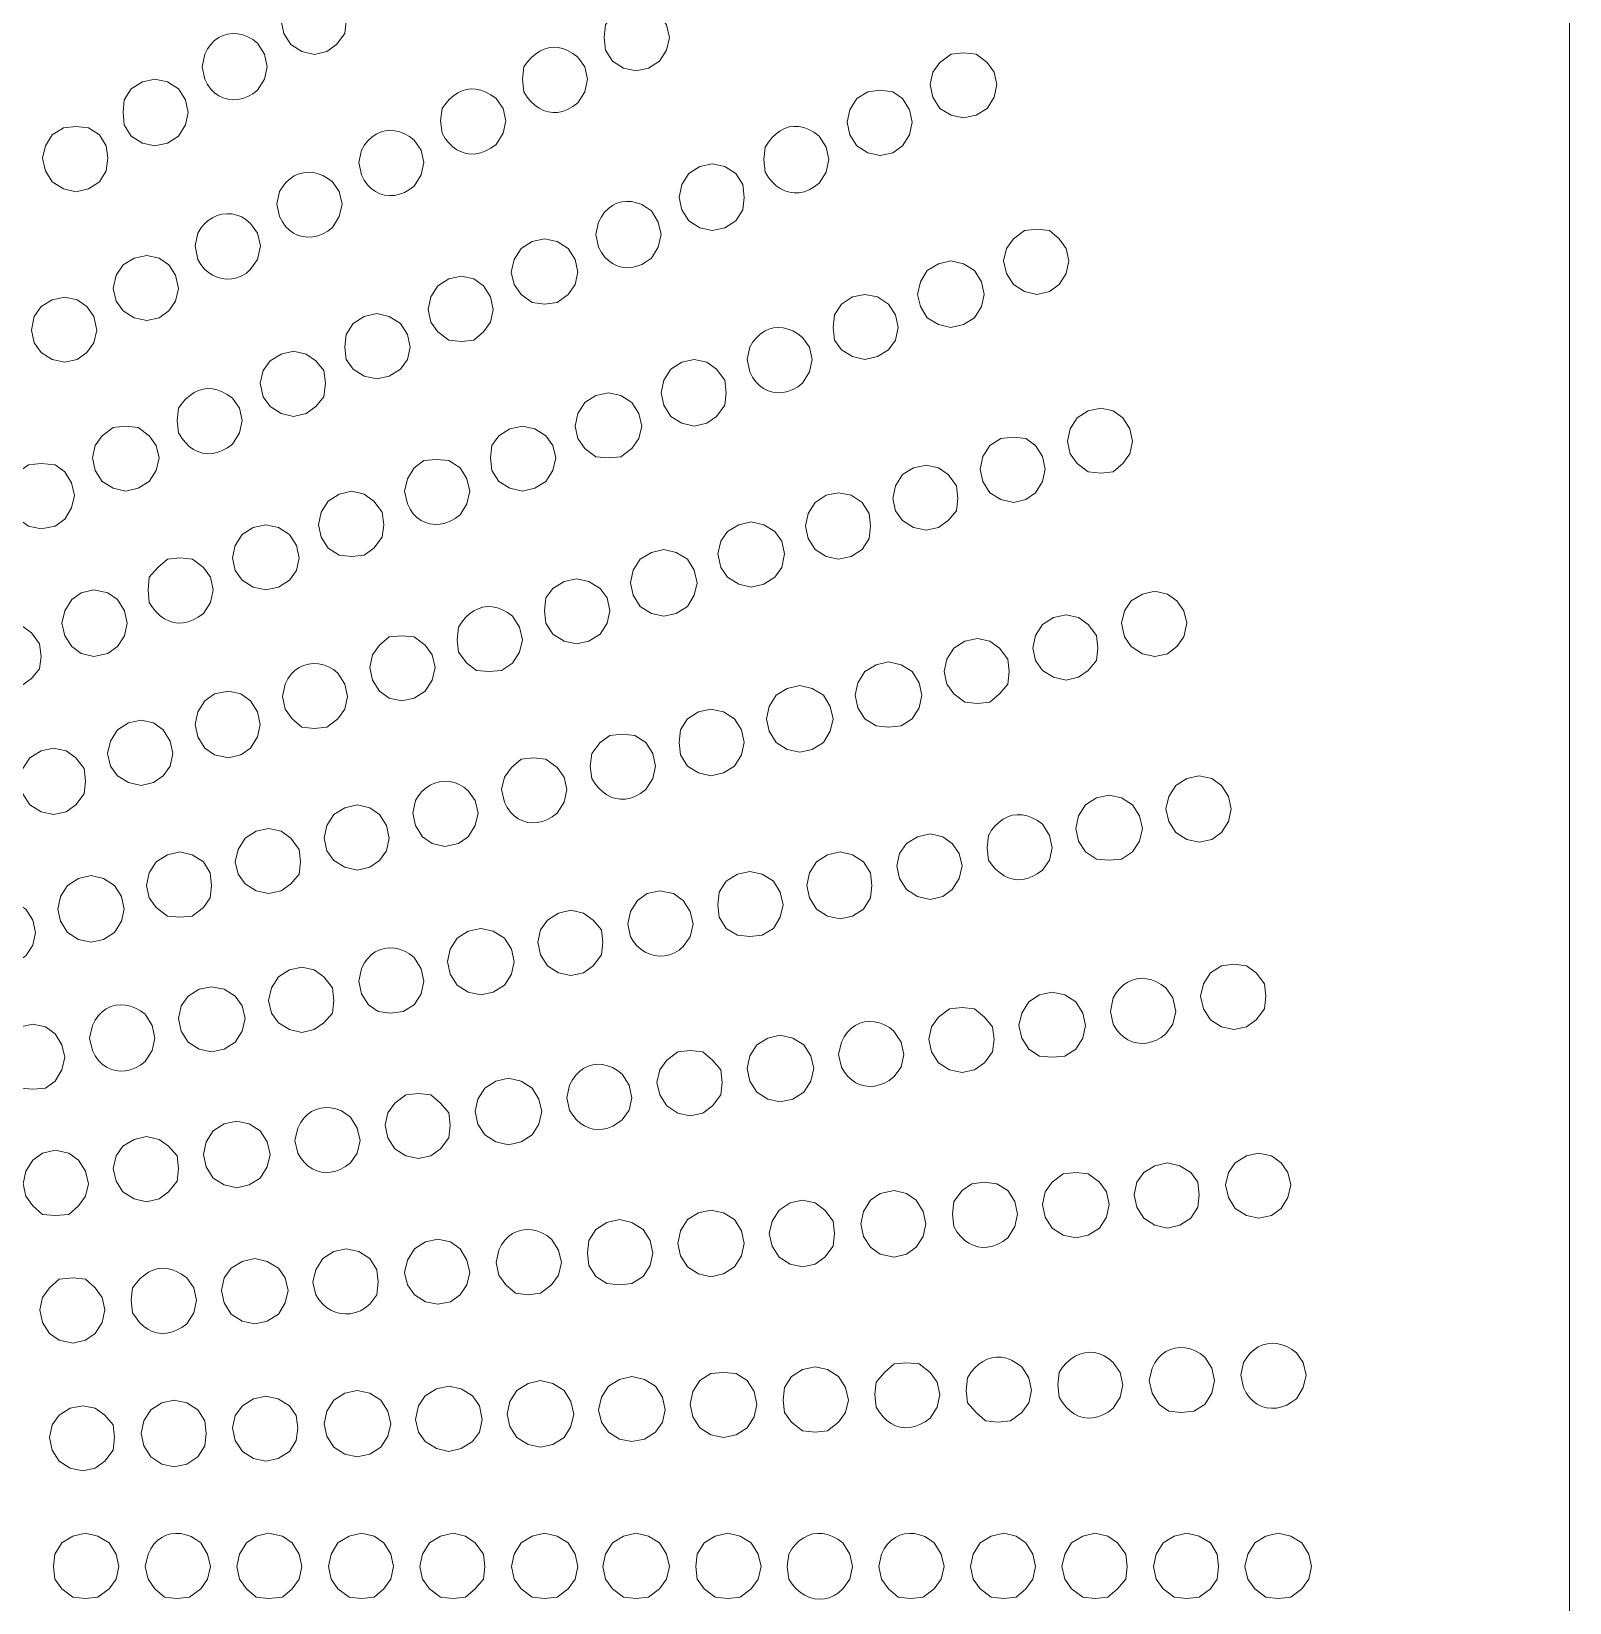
# Model space of a CAD drawing. Extents: x 0 to 247, y -13 to 225.
# Drawn here: x 107.12 to 128.64, y 133.93 to 155.89 of the extents above; entities that cross this region are included whole.
import ezdxf

# ---------------------------------------------------------------- set-up
doc = ezdxf.new("R2010")
doc.units = 0
doc.layers.add('GEOMETRY', color=7, linetype='Continuous')

msp = doc.modelspace()

# ---------------------------------------------------------------- linework, layer by layer
at = {"layer": 'GEOMETRY', "lineweight": 13}
for points in [[(18.663, 189.429), (128.639, 189.429), (128.639, 79.45), (18.663, 79.45), (18.663, 189.429)], [(111.528, 156.039), (111.508, 156.215), (111.391, 156.369), (111.257, 156.467), (111.082, 156.506), (110.908, 156.467), (110.753, 156.369), (110.655, 156.215), (110.617, 156.039), (110.655, 155.865), (110.753, 155.712), (110.908, 155.613), (111.082, 155.572), (111.257, 155.613), (111.391, 155.712), (111.508, 155.865), (111.528, 156.039)], [(116.047, 155.808), (116.009, 155.983), (115.911, 156.119), (115.756, 156.215), (115.582, 156.253), (115.407, 156.215), (115.253, 156.119), (115.155, 155.983), (115.135, 155.808), (115.155, 155.633), (115.253, 155.477), (115.407, 155.381), (115.582, 155.343), (115.756, 155.381), (115.911, 155.477), (116.009, 155.633), (116.047, 155.808)], [(110.422, 155.4), (110.384, 155.573), (110.287, 155.729), (110.22, 155.779), (110.152, 155.818), (110.081, 155.845), (110.011, 155.861), (109.94, 155.864), (109.872, 155.857), (109.805, 155.837), (109.743, 155.807), (109.685, 155.765), (109.633, 155.712), (109.587, 155.648), (109.55, 155.573), (109.511, 155.4), (109.55, 155.226), (109.587, 155.151), (109.633, 155.087), (109.685, 155.035), (109.743, 154.993), (109.806, 154.963), (109.872, 154.944), (109.941, 154.936), (110.011, 154.94), (110.082, 154.955), (110.152, 154.982), (110.221, 155.021), (110.287, 155.071), (110.384, 155.226), (110.422, 155.4)], [(114.904, 155.226), (114.865, 155.4), (114.767, 155.534), (114.695, 155.586), (114.624, 155.626), (114.555, 155.653), (114.487, 155.669), (114.421, 155.672), (114.357, 155.664), (114.294, 155.645), (114.233, 155.616), (114.175, 155.576), (114.118, 155.527), (114.063, 155.468), (114.01, 155.4), (113.992, 155.226), (114.01, 155.049), (114.058, 154.976), (114.11, 154.914), (114.166, 154.861), (114.225, 154.819), (114.286, 154.787), (114.35, 154.767), (114.416, 154.758), (114.484, 154.76), (114.554, 154.775), (114.624, 154.803), (114.695, 154.843), (114.767, 154.897), (114.865, 155.049), (114.904, 155.226)], [(120.626, 155.149), (120.588, 155.322), (120.491, 155.458), (120.336, 155.573), (120.162, 155.595), (119.987, 155.573), (119.832, 155.458), (119.734, 155.322), (119.695, 155.149), (119.734, 154.974), (119.832, 154.817), (119.987, 154.722), (120.162, 154.685), (120.336, 154.722), (120.491, 154.817), (120.588, 154.974), (120.626, 155.149)], [(109.317, 154.761), (109.278, 154.935), (109.18, 155.09), (109.026, 155.187), (108.851, 155.226), (108.676, 155.187), (108.52, 155.09), (108.423, 154.935), (108.405, 154.761), (108.423, 154.585), (108.52, 154.431), (108.676, 154.331), (108.851, 154.295), (109.026, 154.331), (109.18, 154.431), (109.278, 154.585), (109.317, 154.761)], [(113.759, 154.644), (113.721, 154.817), (113.623, 154.954), (113.55, 155.005), (113.479, 155.044), (113.409, 155.071), (113.342, 155.086), (113.275, 155.089), (113.211, 155.081), (113.149, 155.062), (113.088, 155.033), (113.029, 154.993), (112.973, 154.944), (112.919, 154.885), (112.867, 154.817), (112.848, 154.644), (112.867, 154.47), (112.912, 154.397), (112.962, 154.334), (113.017, 154.281), (113.076, 154.239), (113.138, 154.208), (113.203, 154.187), (113.271, 154.178), (113.34, 154.181), (113.41, 154.195), (113.481, 154.222), (113.552, 154.261), (113.623, 154.313), (113.721, 154.47), (113.759, 154.644)], [(119.444, 154.623), (119.404, 154.797), (119.306, 154.953), (119.171, 155.049), (118.996, 155.07), (118.823, 155.049), (118.667, 154.953), (118.57, 154.797), (118.532, 154.623), (118.57, 154.448), (118.667, 154.295), (118.823, 154.197), (118.996, 154.158), (119.171, 154.197), (119.306, 154.295), (119.404, 154.448), (119.444, 154.623)], [(108.191, 154.12), (108.171, 154.295), (108.075, 154.448), (107.92, 154.546), (107.745, 154.566), (107.571, 154.546), (107.416, 154.448), (107.319, 154.295), (107.28, 154.12), (107.319, 153.945), (107.416, 153.789), (107.571, 153.691), (107.745, 153.652), (107.92, 153.691), (108.075, 153.789), (108.171, 153.945), (108.191, 154.12)], [(112.615, 154.062), (112.576, 154.235), (112.478, 154.372), (112.412, 154.422), (112.344, 154.46), (112.276, 154.487), (112.207, 154.503), (112.139, 154.508), (112.072, 154.501), (112.007, 154.484), (111.946, 154.455), (111.887, 154.416), (111.834, 154.366), (111.785, 154.306), (111.742, 154.235), (111.703, 154.062), (111.742, 153.888), (111.78, 153.813), (111.825, 153.749), (111.877, 153.696), (111.935, 153.654), (111.997, 153.624), (112.063, 153.605), (112.131, 153.597), (112.201, 153.601), (112.272, 153.616), (112.342, 153.643), (112.411, 153.681), (112.478, 153.731), (112.576, 153.888), (112.615, 154.062)], [(118.278, 154.102), (118.24, 154.274), (118.142, 154.431), (118.07, 154.483), (117.999, 154.522), (117.928, 154.548), (117.858, 154.563), (117.79, 154.566), (117.724, 154.557), (117.659, 154.536), (117.598, 154.505), (117.539, 154.463), (117.484, 154.41), (117.433, 154.347), (117.386, 154.274), (117.367, 154.102), (117.386, 153.924), (117.433, 153.851), (117.484, 153.789), (117.539, 153.736), (117.598, 153.695), (117.661, 153.664), (117.726, 153.644), (117.793, 153.635), (117.862, 153.638), (117.931, 153.652), (118.002, 153.679), (118.072, 153.718), (118.142, 153.77), (118.24, 153.924), (118.278, 154.102)], [(117.095, 153.573), (117.075, 153.753), (116.979, 153.906), (116.824, 154.005), (116.648, 154.042), (116.474, 154.005), (116.32, 153.906), (116.222, 153.753), (116.183, 153.573), (116.222, 153.4), (116.32, 153.245), (116.474, 153.149), (116.648, 153.11), (116.824, 153.149), (116.979, 153.245), (117.075, 153.4), (117.095, 153.573)], [(111.469, 153.479), (111.43, 153.653), (111.334, 153.79), (111.269, 153.839), (111.202, 153.877), (111.133, 153.904), (111.064, 153.919), (110.996, 153.924), (110.928, 153.918), (110.863, 153.901), (110.8, 153.873), (110.742, 153.834), (110.688, 153.784), (110.639, 153.724), (110.596, 153.653), (110.557, 153.479), (110.596, 153.305), (110.635, 153.23), (110.68, 153.166), (110.733, 153.114), (110.791, 153.073), (110.853, 153.042), (110.92, 153.024), (110.988, 153.016), (111.059, 153.02), (111.129, 153.035), (111.2, 153.062), (111.268, 153.1), (111.334, 153.15), (111.43, 153.305), (111.469, 153.479)], [(110.326, 152.897), (110.287, 153.073), (110.19, 153.209), (110.129, 153.26), (110.065, 153.299), (109.997, 153.326), (109.927, 153.341), (109.857, 153.344), (109.788, 153.337), (109.72, 153.318), (109.656, 153.289), (109.596, 153.25), (109.541, 153.2), (109.493, 153.141), (109.453, 153.073), (109.413, 152.897), (109.453, 152.704), (109.493, 152.635), (109.54, 152.575), (109.595, 152.526), (109.655, 152.486), (109.72, 152.457), (109.788, 152.438), (109.857, 152.431), (109.927, 152.434), (109.997, 152.449), (110.065, 152.476), (110.13, 152.515), (110.19, 152.567), (110.287, 152.704), (110.326, 152.897)], [(115.931, 153.054), (115.892, 153.227), (115.795, 153.383), (115.729, 153.433), (115.66, 153.472), (115.589, 153.498), (115.519, 153.514), (115.449, 153.517), (115.38, 153.51), (115.314, 153.491), (115.252, 153.46), (115.194, 153.419), (115.142, 153.366), (115.096, 153.302), (115.058, 153.227), (115.018, 153.054), (115.058, 152.878), (115.096, 152.803), (115.142, 152.74), (115.195, 152.688), (115.252, 152.647), (115.315, 152.616), (115.381, 152.598), (115.45, 152.59), (115.52, 152.594), (115.59, 152.609), (115.661, 152.636), (115.729, 152.674), (115.795, 152.724), (115.892, 152.878), (115.931, 153.054)], [(121.634, 152.685), (121.596, 152.86), (121.498, 152.993), (121.363, 153.111), (121.188, 153.13), (121.014, 153.111), (120.859, 152.993), (120.761, 152.86), (120.722, 152.685), (120.761, 152.51), (120.859, 152.353), (121.014, 152.256), (121.188, 152.217), (121.363, 152.256), (121.498, 152.353), (121.596, 152.51), (121.634, 152.685)], [(114.766, 152.528), (114.728, 152.704), (114.631, 152.86), (114.476, 152.956), (114.301, 152.993), (114.127, 152.956), (113.972, 152.86), (113.874, 152.704), (113.836, 152.528), (113.874, 152.353), (113.972, 152.217), (114.127, 152.103), (114.301, 152.081), (114.476, 152.103), (114.631, 152.217), (114.728, 152.353), (114.766, 152.528)], [(109.18, 152.297), (109.141, 152.487), (109.045, 152.628), (108.909, 152.724), (108.736, 152.761), (108.559, 152.724), (108.405, 152.628), (108.307, 152.487), (108.268, 152.297), (108.307, 152.122), (108.405, 151.985), (108.559, 151.89), (108.736, 151.851), (108.909, 151.89), (109.045, 151.985), (109.141, 152.122), (109.18, 152.297)], [(120.452, 152.217), (120.413, 152.392), (120.314, 152.549), (120.161, 152.645), (119.985, 152.685), (119.81, 152.645), (119.655, 152.549), (119.558, 152.392), (119.519, 152.217), (119.558, 152.045), (119.655, 151.89), (119.81, 151.794), (119.985, 151.753), (120.161, 151.794), (120.314, 151.89), (120.413, 152.045), (120.452, 152.217)], [(113.584, 152.005), (113.546, 152.181), (113.449, 152.335), (113.312, 152.432), (113.138, 152.471), (112.964, 152.432), (112.809, 152.335), (112.711, 152.181), (112.672, 152.005), (112.711, 151.83), (112.809, 151.693), (112.964, 151.576), (113.138, 151.56), (113.312, 151.576), (113.449, 151.693), (113.546, 151.83), (113.584, 152.005)], [(108.037, 151.714), (107.997, 151.906), (107.901, 152.045), (107.766, 152.142), (107.59, 152.179), (107.416, 152.142), (107.261, 152.045), (107.163, 151.906), (107.124, 151.714), (107.163, 151.538), (107.261, 151.404), (107.416, 151.306), (107.59, 151.267), (107.766, 151.306), (107.901, 151.404), (107.997, 151.538), (108.037, 151.714)], [(119.249, 151.753), (119.21, 151.929), (119.112, 152.08), (118.958, 152.181), (118.783, 152.217), (118.608, 152.181), (118.454, 152.08), (118.355, 151.929), (118.338, 151.753), (118.355, 151.576), (118.454, 151.441), (118.608, 151.346), (118.783, 151.306), (118.958, 151.346), (119.112, 151.441), (119.21, 151.576), (119.249, 151.753)], [(112.42, 151.48), (112.382, 151.655), (112.285, 151.811), (112.129, 151.907), (111.955, 151.948), (111.779, 151.907), (111.625, 151.811), (111.527, 151.655), (111.509, 151.48), (111.527, 151.306), (111.625, 151.17), (111.779, 151.073), (111.955, 151.036), (112.129, 151.073), (112.285, 151.17), (112.382, 151.306), (112.42, 151.48)], [(118.046, 151.306), (118.008, 151.48), (117.911, 151.616), (117.844, 151.666), (117.776, 151.705), (117.708, 151.732), (117.639, 151.748), (117.571, 151.753), (117.504, 151.747), (117.44, 151.729), (117.378, 151.701), (117.319, 151.661), (117.265, 151.611), (117.216, 151.551), (117.173, 151.48), (117.134, 151.306), (117.173, 151.133), (117.21, 151.058), (117.255, 150.994), (117.307, 150.941), (117.365, 150.899), (117.427, 150.869), (117.494, 150.85), (117.562, 150.842), (117.633, 150.846), (117.704, 150.861), (117.775, 150.888), (117.844, 150.926), (117.911, 150.976), (118.008, 151.133), (118.046, 151.306)], [(111.236, 150.976), (111.216, 151.152), (111.101, 151.287), (110.965, 151.383), (110.791, 151.422), (110.616, 151.383), (110.462, 151.287), (110.365, 151.152), (110.325, 150.976), (110.365, 150.782), (110.462, 150.649), (110.616, 150.549), (110.791, 150.511), (110.965, 150.549), (111.101, 150.649), (111.216, 150.782), (111.236, 150.976)], [(116.842, 150.84), (116.824, 151.017), (116.707, 151.17), (116.57, 151.267), (116.396, 151.306), (116.222, 151.267), (116.067, 151.17), (115.97, 151.017), (115.931, 150.84), (115.97, 150.669), (116.067, 150.511), (116.222, 150.416), (116.396, 150.376), (116.57, 150.416), (116.707, 150.511), (116.824, 150.669), (116.842, 150.84)], [(110.073, 150.452), (110.034, 150.628), (109.936, 150.764), (109.864, 150.815), (109.793, 150.854), (109.724, 150.881), (109.656, 150.895), (109.589, 150.899), (109.525, 150.891), (109.462, 150.872), (109.401, 150.843), (109.342, 150.804), (109.286, 150.755), (109.231, 150.696), (109.18, 150.628), (109.161, 150.452), (109.18, 150.279), (109.226, 150.207), (109.277, 150.144), (109.332, 150.091), (109.391, 150.049), (109.453, 150.018), (109.517, 149.997), (109.584, 149.988), (109.652, 149.991), (109.722, 150.005), (109.793, 150.032), (109.865, 150.072), (109.936, 150.124), (110.034, 150.279), (110.073, 150.452)], [(115.66, 150.376), (115.622, 150.549), (115.523, 150.705), (115.37, 150.804), (115.194, 150.84), (115.018, 150.804), (114.864, 150.705), (114.766, 150.549), (114.728, 150.376), (114.766, 150.2), (114.864, 150.063), (115.018, 149.947), (115.194, 149.931), (115.37, 149.947), (115.523, 150.063), (115.622, 150.2), (115.66, 150.376)], [(122.526, 150.162), (122.488, 150.337), (122.391, 150.489), (122.255, 150.59), (122.082, 150.628), (121.906, 150.59), (121.751, 150.489), (121.653, 150.337), (121.615, 150.162), (121.653, 149.986), (121.751, 149.852), (121.906, 149.734), (122.082, 149.715), (122.255, 149.734), (122.391, 149.852), (122.488, 149.986), (122.526, 150.162)], [(108.909, 149.931), (108.87, 150.104), (108.773, 150.241), (108.618, 150.356), (108.443, 150.376), (108.268, 150.356), (108.113, 150.241), (108.015, 150.104), (107.977, 149.931), (108.015, 149.756), (108.113, 149.601), (108.268, 149.505), (108.443, 149.465), (108.618, 149.505), (108.773, 149.601), (108.87, 149.756), (108.909, 149.931)], [(114.458, 149.931), (114.418, 150.104), (114.32, 150.241), (114.167, 150.337), (113.992, 150.376), (113.816, 150.337), (113.662, 150.241), (113.564, 150.104), (113.546, 149.931), (113.564, 149.756), (113.662, 149.601), (113.816, 149.505), (113.992, 149.465), (114.167, 149.505), (114.32, 149.601), (114.418, 149.756), (114.458, 149.931)], [(121.305, 149.774), (121.265, 149.948), (121.168, 150.104), (121.034, 150.201), (120.859, 150.219), (120.684, 150.201), (120.528, 150.104), (120.432, 149.948), (120.392, 149.774), (120.432, 149.601), (120.528, 149.444), (120.684, 149.348), (120.859, 149.309), (121.034, 149.348), (121.168, 149.444), (121.265, 149.601), (121.305, 149.774)], [(107.725, 149.406), (107.686, 149.58), (107.589, 149.734), (107.454, 149.833), (107.259, 149.852), (107.084, 149.833), (106.95, 149.734), (106.852, 149.58), (106.813, 149.406), (106.852, 149.23), (106.95, 149.075), (107.084, 148.977), (107.259, 148.939), (107.454, 148.977), (107.589, 149.075), (107.686, 149.23), (107.725, 149.406)], [(113.254, 149.465), (113.215, 149.638), (113.119, 149.792), (112.963, 149.892), (112.789, 149.908), (112.614, 149.892), (112.478, 149.792), (112.382, 149.638), (112.343, 149.465), (112.382, 149.289), (112.42, 149.214), (112.465, 149.15), (112.517, 149.098), (112.575, 149.056), (112.637, 149.026), (112.703, 149.007), (112.772, 148.999), (112.842, 149.003), (112.912, 149.018), (112.983, 149.045), (113.052, 149.084), (113.119, 149.135), (113.215, 149.289), (113.254, 149.465)], [(120.083, 149.365), (120.063, 149.541), (119.947, 149.697), (119.811, 149.791), (119.637, 149.83), (119.462, 149.791), (119.307, 149.697), (119.21, 149.541), (119.171, 149.365), (119.21, 149.192), (119.307, 149.055), (119.462, 148.957), (119.637, 148.919), (119.811, 148.957), (119.947, 149.055), (120.063, 149.192), (120.083, 149.365)], [(112.051, 148.996), (112.03, 149.172), (111.915, 149.327), (111.779, 149.424), (111.605, 149.465), (111.43, 149.424), (111.275, 149.327), (111.177, 149.172), (111.139, 148.996), (111.177, 148.822), (111.275, 148.669), (111.43, 148.57), (111.605, 148.552), (111.779, 148.57), (111.915, 148.669), (112.03, 148.822), (112.051, 148.996)], [(118.86, 148.978), (118.841, 149.155), (118.745, 149.309), (118.589, 149.407), (118.415, 149.444), (118.24, 149.407), (118.085, 149.309), (117.987, 149.155), (117.949, 148.978), (117.987, 148.804), (118.085, 148.649), (118.24, 148.552), (118.415, 148.515), (118.589, 148.552), (118.745, 148.649), (118.841, 148.804), (118.86, 148.978)], [(110.868, 148.531), (110.83, 148.707), (110.732, 148.861), (110.578, 148.957), (110.402, 148.996), (110.227, 148.957), (110.072, 148.861), (109.975, 148.707), (109.936, 148.531), (109.975, 148.358), (110.072, 148.223), (110.227, 148.125), (110.402, 148.087), (110.578, 148.125), (110.732, 148.223), (110.83, 148.358), (110.868, 148.531)], [(117.658, 148.59), (117.62, 148.767), (117.521, 148.901), (117.367, 148.996), (117.191, 149.037), (117.017, 148.996), (116.862, 148.901), (116.766, 148.767), (116.726, 148.59), (116.766, 148.396), (116.862, 148.261), (117.017, 148.163), (117.191, 148.124), (117.367, 148.163), (117.521, 148.261), (117.62, 148.396), (117.658, 148.59)], [(109.666, 148.087), (109.627, 148.261), (109.529, 148.396), (109.375, 148.515), (109.2, 148.531), (109.025, 148.515), (108.89, 148.396), (108.772, 148.261), (108.755, 148.087), (108.772, 147.91), (108.819, 147.838), (108.87, 147.776), (108.925, 147.723), (108.984, 147.681), (109.046, 147.65), (109.11, 147.63), (109.177, 147.621), (109.246, 147.623), (109.316, 147.638), (109.386, 147.665), (109.458, 147.704), (109.529, 147.756), (109.627, 147.91), (109.666, 148.087)], [(116.435, 148.184), (116.396, 148.359), (116.3, 148.515), (116.144, 148.61), (115.97, 148.649), (115.795, 148.61), (115.64, 148.515), (115.543, 148.359), (115.504, 148.184), (115.543, 148.01), (115.64, 147.853), (115.795, 147.756), (115.97, 147.717), (116.144, 147.756), (116.3, 147.853), (116.396, 148.01), (116.435, 148.184)], [(108.463, 147.619), (108.424, 147.794), (108.327, 147.951), (108.191, 148.046), (107.997, 148.087), (107.822, 148.046), (107.687, 147.951), (107.59, 147.794), (107.551, 147.619), (107.59, 147.444), (107.687, 147.293), (107.822, 147.195), (107.997, 147.154), (108.191, 147.195), (108.327, 147.293), (108.424, 147.444), (108.463, 147.619)], [(115.214, 147.794), (115.175, 147.973), (115.079, 148.106), (114.922, 148.202), (114.748, 148.241), (114.574, 148.202), (114.418, 148.106), (114.32, 147.973), (114.302, 147.794), (114.32, 147.619), (114.418, 147.465), (114.574, 147.368), (114.748, 147.33), (114.922, 147.368), (115.079, 147.465), (115.175, 147.619), (115.214, 147.794)], [(123.285, 147.619), (123.245, 147.794), (123.147, 147.931), (123.013, 148.027), (122.837, 148.068), (122.663, 148.027), (122.508, 147.931), (122.412, 147.794), (122.373, 147.619), (122.412, 147.427), (122.508, 147.293), (122.663, 147.193), (122.837, 147.154), (123.013, 147.193), (123.147, 147.293), (123.245, 147.427), (123.285, 147.619)], [(113.992, 147.388), (113.953, 147.563), (113.855, 147.717), (113.783, 147.768), (113.712, 147.807), (113.641, 147.834), (113.571, 147.849), (113.503, 147.851), (113.436, 147.842), (113.371, 147.822), (113.31, 147.791), (113.251, 147.75), (113.196, 147.697), (113.145, 147.635), (113.098, 147.563), (113.08, 147.388), (113.098, 147.214), (113.215, 147.059), (113.351, 146.96), (113.525, 146.942), (113.7, 146.96), (113.855, 147.059), (113.953, 147.214), (113.992, 147.388)], [(107.259, 147.154), (107.238, 147.33), (107.123, 147.483), (106.988, 147.582), (106.813, 147.619), (106.638, 147.582), (106.483, 147.483), (106.386, 147.33), (106.347, 147.154), (106.386, 146.981), (106.483, 146.844), (106.638, 146.748), (106.813, 146.707), (106.988, 146.748), (107.123, 146.844), (107.238, 146.981), (107.259, 147.154)], [(122.042, 147.272), (122.022, 147.445), (121.907, 147.603), (121.771, 147.698), (121.597, 147.737), (121.422, 147.698), (121.266, 147.603), (121.169, 147.445), (121.13, 147.272), (121.169, 147.098), (121.266, 146.96), (121.422, 146.864), (121.597, 146.825), (121.771, 146.864), (121.907, 146.96), (122.022, 147.098), (122.042, 147.272)], [(112.769, 147.001), (112.73, 147.176), (112.633, 147.311), (112.477, 147.427), (112.303, 147.444), (112.128, 147.427), (111.993, 147.311), (111.896, 147.176), (111.857, 147.001), (111.896, 146.824), (111.993, 146.669), (112.128, 146.572), (112.303, 146.535), (112.477, 146.572), (112.633, 146.669), (112.73, 146.824), (112.769, 147.001)], [(120.801, 146.942), (120.782, 147.117), (120.665, 147.272), (120.53, 147.369), (120.355, 147.407), (120.18, 147.369), (120.025, 147.272), (119.929, 147.117), (119.89, 146.942), (119.929, 146.769), (120.025, 146.631), (120.18, 146.517), (120.355, 146.497), (120.53, 146.517), (120.665, 146.631), (120.782, 146.769), (120.801, 146.942)], [(111.547, 146.593), (111.508, 146.769), (111.412, 146.922), (111.347, 146.972), (111.279, 147.01), (111.209, 147.036), (111.138, 147.052), (111.067, 147.055), (110.998, 147.048), (110.931, 147.029), (110.868, 146.999), (110.81, 146.958), (110.757, 146.906), (110.711, 146.843), (110.674, 146.769), (110.636, 146.593), (110.674, 146.419), (110.771, 146.281), (110.908, 146.165), (111.082, 146.148), (111.257, 146.165), (111.412, 146.281), (111.508, 146.419), (111.547, 146.593)], [(119.579, 146.612), (119.541, 146.786), (119.443, 146.942), (119.287, 147.039), (119.113, 147.078), (118.938, 147.039), (118.783, 146.942), (118.685, 146.786), (118.646, 146.612), (118.685, 146.438), (118.783, 146.282), (118.938, 146.186), (119.113, 146.166), (119.287, 146.186), (119.443, 146.282), (119.541, 146.438), (119.579, 146.612)], [(118.338, 146.281), (118.298, 146.456), (118.202, 146.611), (118.046, 146.707), (117.872, 146.748), (117.697, 146.707), (117.541, 146.611), (117.445, 146.456), (117.406, 146.281), (117.445, 146.108), (117.541, 145.951), (117.697, 145.855), (117.872, 145.816), (118.046, 145.855), (118.202, 145.951), (118.298, 146.108), (118.338, 146.281)], [(110.325, 146.204), (110.287, 146.379), (110.189, 146.535), (110.053, 146.631), (109.879, 146.669), (109.684, 146.631), (109.549, 146.535), (109.453, 146.379), (109.413, 146.204), (109.453, 146.03), (109.549, 145.873), (109.684, 145.777), (109.879, 145.738), (110.053, 145.777), (110.189, 145.873), (110.287, 146.03), (110.325, 146.204)], [(117.095, 145.951), (117.056, 146.128), (116.959, 146.281), (116.804, 146.379), (116.629, 146.419), (116.455, 146.379), (116.3, 146.281), (116.203, 146.128), (116.183, 145.951), (116.203, 145.777), (116.3, 145.621), (116.455, 145.525), (116.629, 145.485), (116.804, 145.525), (116.959, 145.621), (117.056, 145.777), (117.095, 145.951)], [(109.102, 145.796), (109.063, 145.97), (108.966, 146.128), (108.831, 146.225), (108.657, 146.263), (108.481, 146.225), (108.327, 146.128), (108.228, 145.97), (108.19, 145.796), (108.228, 145.621), (108.327, 145.485), (108.481, 145.39), (108.657, 145.352), (108.831, 145.39), (108.966, 145.485), (109.063, 145.621), (109.102, 145.796)], [(107.88, 145.409), (107.861, 145.587), (107.744, 145.738), (107.608, 145.835), (107.433, 145.873), (107.259, 145.835), (107.104, 145.738), (107.006, 145.587), (106.968, 145.409), (107.006, 145.233), (107.104, 145.079), (107.259, 144.982), (107.433, 144.943), (107.608, 144.982), (107.744, 145.079), (107.861, 145.233), (107.88, 145.409)], [(115.853, 145.621), (115.814, 145.796), (115.717, 145.951), (115.562, 146.049), (115.388, 146.068), (115.213, 146.049), (115.079, 145.951), (114.961, 145.796), (114.941, 145.621), (114.961, 145.447), (115.009, 145.375), (115.06, 145.312), (115.115, 145.26), (115.173, 145.218), (115.234, 145.186), (115.298, 145.166), (115.364, 145.157), (115.433, 145.16), (115.502, 145.174), (115.573, 145.201), (115.645, 145.24), (115.717, 145.292), (115.814, 145.447), (115.853, 145.621)], [(114.612, 145.293), (114.574, 145.467), (114.476, 145.604), (114.321, 145.72), (114.146, 145.738), (113.972, 145.72), (113.837, 145.604), (113.74, 145.467), (113.7, 145.293), (113.74, 145.118), (113.779, 145.043), (113.824, 144.979), (113.877, 144.927), (113.934, 144.885), (113.997, 144.855), (114.062, 144.835), (114.13, 144.828), (114.2, 144.832), (114.271, 144.847), (114.341, 144.875), (114.41, 144.914), (114.476, 144.965), (114.574, 145.118), (114.612, 145.293)], [(123.906, 145.022), (123.867, 145.197), (123.768, 145.352), (123.633, 145.448), (123.459, 145.486), (123.285, 145.448), (123.129, 145.352), (123.032, 145.197), (122.993, 145.022), (123.032, 144.847), (123.129, 144.692), (123.285, 144.595), (123.459, 144.556), (123.633, 144.595), (123.768, 144.692), (123.867, 144.847), (123.906, 145.022)], [(113.371, 144.965), (113.333, 145.138), (113.234, 145.275), (113.173, 145.326), (113.108, 145.365), (113.04, 145.392), (112.97, 145.407), (112.9, 145.41), (112.831, 145.402), (112.763, 145.383), (112.699, 145.354), (112.639, 145.314), (112.585, 145.265), (112.537, 145.206), (112.498, 145.138), (112.459, 144.965), (112.498, 144.789), (112.595, 144.633), (112.73, 144.537), (112.905, 144.496), (113.099, 144.537), (113.234, 144.633), (113.333, 144.789), (113.371, 144.965)], [(122.663, 144.748), (122.624, 144.927), (122.527, 145.079), (122.373, 145.177), (122.198, 145.215), (122.022, 145.177), (121.869, 145.079), (121.77, 144.927), (121.731, 144.748), (121.77, 144.574), (121.869, 144.421), (122.022, 144.321), (122.198, 144.304), (122.373, 144.321), (122.527, 144.421), (122.624, 144.574), (122.663, 144.748)], [(112.129, 144.613), (112.09, 144.789), (111.994, 144.943), (111.858, 145.04), (111.683, 145.079), (111.509, 145.04), (111.353, 144.943), (111.257, 144.789), (111.217, 144.613), (111.257, 144.437), (111.353, 144.303), (111.509, 144.206), (111.683, 144.167), (111.858, 144.206), (111.994, 144.303), (112.09, 144.437), (112.129, 144.613)], [(121.403, 144.479), (121.364, 144.651), (121.265, 144.81), (121.194, 144.861), (121.122, 144.899), (121.051, 144.925), (120.98, 144.939), (120.911, 144.942), (120.844, 144.933), (120.78, 144.913), (120.718, 144.881), (120.659, 144.839), (120.605, 144.787), (120.554, 144.724), (120.509, 144.651), (120.491, 144.479), (120.509, 144.304), (120.561, 144.236), (120.615, 144.177), (120.672, 144.127), (120.731, 144.088), (120.791, 144.058), (120.854, 144.04), (120.919, 144.032), (120.985, 144.035), (121.053, 144.05), (121.122, 144.077), (121.193, 144.116), (121.265, 144.168), (121.364, 144.304), (121.403, 144.479)], [(110.887, 144.282), (110.867, 144.457), (110.751, 144.613), (110.616, 144.712), (110.44, 144.748), (110.266, 144.712), (110.112, 144.613), (110.014, 144.457), (109.975, 144.282), (110.014, 144.109), (110.112, 143.974), (110.266, 143.878), (110.44, 143.839), (110.616, 143.878), (110.751, 143.974), (110.867, 144.109), (110.887, 144.282)], [(120.141, 144.226), (120.101, 144.4), (120.004, 144.538), (119.87, 144.633), (119.695, 144.672), (119.519, 144.633), (119.366, 144.538), (119.268, 144.4), (119.229, 144.226), (119.268, 144.052), (119.366, 143.895), (119.519, 143.799), (119.695, 143.758), (119.87, 143.799), (120.004, 143.895), (120.101, 144.052), (120.141, 144.226)], [(109.645, 143.953), (109.626, 144.129), (109.53, 144.282), (109.374, 144.38), (109.2, 144.421), (109.025, 144.38), (108.87, 144.282), (108.773, 144.129), (108.734, 143.953), (108.773, 143.779), (108.87, 143.644), (109.025, 143.525), (109.2, 143.508), (109.374, 143.525), (109.53, 143.644), (109.626, 143.779), (109.645, 143.953)], [(118.88, 143.953), (118.86, 144.129), (118.763, 144.282), (118.609, 144.38), (118.434, 144.421), (118.258, 144.38), (118.103, 144.282), (118.007, 144.129), (117.968, 143.953), (118.007, 143.779), (118.103, 143.623), (118.258, 143.525), (118.434, 143.488), (118.609, 143.525), (118.763, 143.623), (118.86, 143.779), (118.88, 143.953)], [(117.638, 143.683), (117.599, 143.858), (117.503, 144.014), (117.347, 144.11), (117.172, 144.149), (116.998, 144.11), (116.843, 144.014), (116.745, 143.858), (116.726, 143.683), (116.745, 143.508), (116.843, 143.353), (116.998, 143.256), (117.172, 143.237), (117.347, 143.256), (117.503, 143.353), (117.599, 143.508), (117.638, 143.683)], [(108.423, 143.623), (108.385, 143.799), (108.287, 143.953), (108.133, 144.052), (107.958, 144.09), (107.783, 144.052), (107.628, 143.953), (107.531, 143.799), (107.492, 143.623), (107.531, 143.451), (107.628, 143.294), (107.783, 143.196), (107.958, 143.158), (108.133, 143.196), (108.287, 143.294), (108.385, 143.451), (108.423, 143.623)], [(107.181, 143.294), (107.143, 143.469), (107.045, 143.623), (106.891, 143.724), (106.716, 143.758), (106.541, 143.724), (106.386, 143.623), (106.289, 143.469), (106.25, 143.294), (106.289, 143.119), (106.386, 142.967), (106.541, 142.867), (106.716, 142.828), (106.891, 142.867), (107.045, 142.967), (107.143, 143.119), (107.181, 143.294)], [(116.378, 143.411), (116.339, 143.587), (116.242, 143.74), (116.106, 143.839), (115.912, 143.878), (115.738, 143.839), (115.602, 143.74), (115.505, 143.587), (115.467, 143.411), (115.505, 143.236), (115.544, 143.168), (115.592, 143.109), (115.647, 143.06), (115.707, 143.021), (115.772, 142.992), (115.84, 142.973), (115.91, 142.965), (115.98, 142.969), (116.05, 142.984), (116.118, 143.01), (116.182, 143.049), (116.242, 143.1), (116.339, 143.236), (116.378, 143.411)], [(115.117, 143.158), (115.097, 143.334), (114.98, 143.469), (114.846, 143.564), (114.67, 143.605), (114.496, 143.564), (114.341, 143.469), (114.244, 143.334), (114.205, 143.158), (114.244, 142.982), (114.341, 142.828), (114.496, 142.73), (114.67, 142.693), (114.846, 142.73), (114.98, 142.828), (115.097, 142.982), (115.117, 143.158)], [(113.875, 142.888), (113.837, 143.062), (113.74, 143.217), (113.584, 143.315), (113.41, 143.353), (113.235, 143.315), (113.08, 143.217), (112.982, 143.062), (112.944, 142.888), (112.982, 142.714), (113.08, 142.558), (113.235, 142.459), (113.41, 142.422), (113.584, 142.459), (113.74, 142.558), (113.837, 142.714), (113.875, 142.888)], [(112.615, 142.615), (112.575, 142.789), (112.478, 142.945), (112.412, 142.996), (112.343, 143.034), (112.273, 143.061), (112.202, 143.077), (112.132, 143.08), (112.063, 143.073), (111.997, 143.053), (111.934, 143.023), (111.876, 142.981), (111.824, 142.928), (111.779, 142.865), (111.741, 142.789), (111.703, 142.615), (111.741, 142.439), (111.839, 142.285), (111.973, 142.188), (112.147, 142.169), (112.324, 142.188), (112.478, 142.285), (112.575, 142.439), (112.615, 142.615)], [(111.352, 142.345), (111.333, 142.519), (111.216, 142.674), (111.081, 142.772), (110.908, 142.81), (110.732, 142.772), (110.578, 142.674), (110.48, 142.519), (110.44, 142.345), (110.48, 142.169), (110.578, 142.033), (110.732, 141.938), (110.908, 141.897), (111.081, 141.938), (111.216, 142.033), (111.333, 142.169), (111.352, 142.345)], [(124.389, 142.403), (124.369, 142.579), (124.253, 142.731), (124.118, 142.829), (123.944, 142.851), (123.768, 142.829), (123.614, 142.731), (123.516, 142.579), (123.477, 142.403), (123.516, 142.228), (123.614, 142.072), (123.768, 141.976), (123.944, 141.938), (124.118, 141.976), (124.253, 142.072), (124.369, 142.228), (124.389, 142.403)], [(123.129, 142.189), (123.09, 142.383), (122.993, 142.519), (122.927, 142.568), (122.859, 142.607), (122.79, 142.634), (122.721, 142.649), (122.653, 142.654), (122.586, 142.647), (122.522, 142.63), (122.46, 142.602), (122.401, 142.563), (122.347, 142.513), (122.298, 142.453), (122.255, 142.383), (122.217, 142.189), (122.255, 142.015), (122.298, 141.944), (122.346, 141.884), (122.4, 141.835), (122.459, 141.796), (122.521, 141.768), (122.586, 141.75), (122.653, 141.744), (122.721, 141.748), (122.79, 141.764), (122.859, 141.79), (122.926, 141.828), (122.993, 141.878), (123.09, 142.015), (123.129, 142.189)], [(110.112, 142.093), (110.073, 142.268), (109.975, 142.403), (109.821, 142.501), (109.645, 142.537), (109.471, 142.501), (109.315, 142.403), (109.218, 142.268), (109.18, 142.093), (109.218, 141.916), (109.315, 141.763), (109.471, 141.664), (109.645, 141.628), (109.821, 141.664), (109.975, 141.763), (110.073, 141.916), (110.112, 142.093)], [(121.869, 141.994), (121.829, 142.169), (121.732, 142.324), (121.578, 142.422), (121.403, 142.459), (121.226, 142.422), (121.073, 142.324), (120.975, 142.169), (120.936, 141.994), (120.975, 141.818), (121.073, 141.664), (121.226, 141.568), (121.403, 141.552), (121.578, 141.568), (121.732, 141.664), (121.829, 141.818), (121.869, 141.994)], [(108.85, 141.819), (108.811, 141.995), (108.714, 142.151), (108.649, 142.2), (108.58, 142.239), (108.51, 142.265), (108.439, 142.281), (108.369, 142.284), (108.3, 142.277), (108.233, 142.258), (108.17, 142.227), (108.112, 142.186), (108.06, 142.133), (108.015, 142.069), (107.977, 141.995), (107.938, 141.819), (107.977, 141.645), (108.015, 141.57), (108.061, 141.506), (108.114, 141.454), (108.172, 141.412), (108.235, 141.382), (108.301, 141.363), (108.37, 141.356), (108.44, 141.359), (108.51, 141.375), (108.58, 141.402), (108.649, 141.44), (108.714, 141.491), (108.811, 141.645), (108.85, 141.819)], [(120.588, 141.802), (120.568, 141.976), (120.453, 142.111), (120.315, 142.228), (120.142, 142.247), (119.967, 142.228), (119.811, 142.111), (119.715, 141.976), (119.676, 141.802), (119.715, 141.628), (119.811, 141.472), (119.967, 141.375), (120.142, 141.336), (120.315, 141.375), (120.453, 141.472), (120.568, 141.628), (120.588, 141.802)], [(107.59, 141.552), (107.551, 141.724), (107.454, 141.878), (107.319, 141.976), (107.144, 142.015), (106.969, 141.976), (106.814, 141.878), (106.717, 141.724), (106.678, 141.552), (106.717, 141.375), (106.814, 141.217), (106.969, 141.12), (107.144, 141.103), (107.319, 141.12), (107.454, 141.217), (107.551, 141.375), (107.59, 141.552)], [(119.327, 141.589), (119.287, 141.763), (119.189, 141.916), (119.124, 141.966), (119.056, 142.005), (118.986, 142.032), (118.915, 142.047), (118.845, 142.051), (118.776, 142.044), (118.71, 142.025), (118.647, 141.995), (118.589, 141.953), (118.537, 141.901), (118.491, 141.837), (118.454, 141.763), (118.415, 141.589), (118.454, 141.412), (118.497, 141.342), (118.545, 141.282), (118.599, 141.233), (118.657, 141.194), (118.719, 141.166), (118.783, 141.149), (118.85, 141.143), (118.918, 141.147), (118.987, 141.163), (119.055, 141.19), (119.123, 141.227), (119.189, 141.276), (119.287, 141.412), (119.327, 141.589)], [(118.066, 141.393), (118.027, 141.569), (117.929, 141.724), (117.774, 141.819), (117.599, 141.86), (117.425, 141.819), (117.269, 141.724), (117.172, 141.569), (117.133, 141.393), (117.172, 141.217), (117.269, 141.063), (117.425, 140.965), (117.599, 140.927), (117.774, 140.965), (117.929, 141.063), (118.027, 141.217), (118.066, 141.393)], [(116.786, 141.198), (116.766, 141.375), (116.649, 141.51), (116.514, 141.628), (116.339, 141.644), (116.165, 141.628), (116.01, 141.51), (115.912, 141.375), (115.874, 141.198), (115.912, 141.023), (116.01, 140.869), (116.165, 140.771), (116.339, 140.732), (116.514, 140.771), (116.649, 140.869), (116.766, 141.023), (116.786, 141.198)], [(114.262, 140.792), (114.223, 140.965), (114.127, 141.12), (113.972, 141.217), (113.797, 141.258), (113.622, 141.217), (113.467, 141.12), (113.37, 140.965), (113.332, 140.792), (113.37, 140.617), (113.467, 140.464), (113.622, 140.367), (113.797, 140.326), (113.972, 140.367), (114.127, 140.464), (114.223, 140.617), (114.262, 140.792)], [(115.524, 140.985), (115.485, 141.162), (115.388, 141.314), (115.321, 141.365), (115.253, 141.405), (115.183, 141.432), (115.113, 141.448), (115.043, 141.452), (114.975, 141.445), (114.91, 141.425), (114.848, 141.395), (114.791, 141.353), (114.738, 141.3), (114.692, 141.236), (114.652, 141.162), (114.612, 140.985), (114.652, 140.811), (114.696, 140.74), (114.745, 140.68), (114.799, 140.63), (114.858, 140.592), (114.919, 140.564), (114.983, 140.546), (115.05, 140.54), (115.117, 140.545), (115.186, 140.561), (115.254, 140.588), (115.322, 140.627), (115.388, 140.677), (115.485, 140.811), (115.524, 140.985)], [(112.983, 140.599), (112.963, 140.772), (112.846, 140.909), (112.711, 141.024), (112.537, 141.045), (112.363, 141.024), (112.207, 140.909), (112.11, 140.772), (112.071, 140.599), (112.11, 140.424), (112.207, 140.27), (112.363, 140.172), (112.537, 140.133), (112.711, 140.172), (112.846, 140.27), (112.963, 140.424), (112.983, 140.599)], [(111.721, 140.386), (111.682, 140.56), (111.585, 140.715), (111.519, 140.765), (111.45, 140.804), (111.38, 140.83), (111.31, 140.845), (111.24, 140.849), (111.171, 140.841), (111.105, 140.822), (111.043, 140.792), (110.985, 140.751), (110.933, 140.698), (110.887, 140.635), (110.848, 140.56), (110.809, 140.386), (110.848, 140.21), (110.893, 140.139), (110.942, 140.079), (110.996, 140.03), (111.054, 139.991), (111.116, 139.962), (111.18, 139.945), (111.246, 139.938), (111.314, 139.943), (111.382, 139.959), (111.451, 139.986), (111.519, 140.024), (111.585, 140.074), (111.682, 140.21), (111.721, 140.386)], [(110.462, 140.192), (110.422, 140.368), (110.325, 140.52), (110.17, 140.618), (109.995, 140.655), (109.821, 140.618), (109.666, 140.52), (109.569, 140.368), (109.53, 140.192), (109.569, 140.018), (109.666, 139.86), (109.821, 139.765), (109.995, 139.726), (110.17, 139.765), (110.325, 139.86), (110.422, 140.018), (110.462, 140.192)], [(109.18, 139.996), (109.161, 140.172), (109.043, 140.307), (108.909, 140.402), (108.735, 140.443), (108.559, 140.402), (108.404, 140.307), (108.307, 140.172), (108.268, 139.996), (108.307, 139.82), (108.404, 139.667), (108.559, 139.57), (108.735, 139.531), (108.909, 139.57), (109.043, 139.667), (109.161, 139.82), (109.18, 139.996)], [(107.92, 139.781), (107.881, 139.957), (107.784, 140.113), (107.649, 140.21), (107.454, 140.25), (107.28, 140.21), (107.144, 140.113), (107.047, 139.957), (107.008, 139.781), (107.047, 139.609), (107.144, 139.471), (107.28, 139.354), (107.454, 139.338), (107.649, 139.354), (107.784, 139.471), (107.881, 139.609), (107.92, 139.781)], [(124.739, 139.765), (124.7, 139.938), (124.603, 140.075), (124.468, 140.172), (124.292, 140.21), (124.119, 140.172), (123.963, 140.075), (123.867, 139.938), (123.827, 139.765), (123.867, 139.59), (123.963, 139.435), (124.119, 139.338), (124.292, 139.299), (124.468, 139.338), (124.603, 139.435), (124.7, 139.59), (124.739, 139.765)], [(122.198, 139.494), (122.159, 139.667), (122.062, 139.804), (121.907, 139.921), (121.732, 139.937), (121.557, 139.921), (121.403, 139.804), (121.305, 139.667), (121.265, 139.494), (121.305, 139.316), (121.403, 139.161), (121.557, 139.065), (121.732, 139.026), (121.907, 139.065), (122.062, 139.161), (122.159, 139.316), (122.198, 139.494)], [(123.459, 139.628), (123.439, 139.804), (123.342, 139.938), (123.188, 140.034), (123.013, 140.074), (122.838, 140.034), (122.683, 139.938), (122.586, 139.804), (122.547, 139.628), (122.586, 139.453), (122.683, 139.299), (122.838, 139.201), (123.013, 139.161), (123.188, 139.201), (123.342, 139.299), (123.439, 139.453), (123.459, 139.628)], [(120.917, 139.355), (120.879, 139.532), (120.782, 139.686), (120.626, 139.782), (120.453, 139.804), (120.277, 139.782), (120.142, 139.686), (120.025, 139.532), (120.006, 139.355), (120.025, 139.185), (120.07, 139.111), (120.121, 139.048), (120.176, 138.994), (120.235, 138.952), (120.297, 138.921), (120.363, 138.901), (120.43, 138.892), (120.499, 138.895), (120.57, 138.909), (120.641, 138.936), (120.711, 138.975), (120.782, 139.027), (120.879, 139.185), (120.917, 139.355)], [(118.356, 139.085), (118.337, 139.258), (118.22, 139.414), (118.085, 139.513), (117.911, 139.552), (117.736, 139.513), (117.582, 139.414), (117.483, 139.258), (117.445, 139.085), (117.483, 138.908), (117.582, 138.755), (117.736, 138.658), (117.911, 138.619), (118.085, 138.658), (118.22, 138.755), (118.337, 138.908), (118.356, 139.085)], [(119.636, 139.221), (119.598, 139.395), (119.5, 139.552), (119.365, 139.647), (119.19, 139.686), (118.995, 139.647), (118.861, 139.552), (118.763, 139.395), (118.725, 139.221), (118.763, 139.046), (118.861, 138.893), (118.995, 138.796), (119.19, 138.755), (119.365, 138.796), (119.5, 138.893), (119.598, 139.046), (119.636, 139.221)], [(115.816, 138.813), (115.777, 138.989), (115.679, 139.144), (115.524, 139.241), (115.349, 139.281), (115.174, 139.241), (115.019, 139.144), (114.921, 138.989), (114.904, 138.813), (114.921, 138.638), (115.019, 138.483), (115.174, 138.387), (115.349, 138.368), (115.524, 138.387), (115.679, 138.483), (115.777, 138.638), (115.816, 138.813)], [(117.095, 138.947), (117.056, 139.123), (116.959, 139.28), (116.804, 139.377), (116.629, 139.414), (116.455, 139.377), (116.3, 139.28), (116.203, 139.123), (116.164, 138.947), (116.203, 138.773), (116.3, 138.619), (116.455, 138.521), (116.629, 138.482), (116.804, 138.521), (116.959, 138.619), (117.056, 138.773), (117.095, 138.947)], [(114.536, 138.679), (114.496, 138.853), (114.399, 139.008), (114.333, 139.058), (114.264, 139.097), (114.194, 139.124), (114.123, 139.139), (114.053, 139.143), (113.984, 139.135), (113.918, 139.116), (113.855, 139.086), (113.797, 139.044), (113.745, 138.992), (113.7, 138.928), (113.662, 138.853), (113.623, 138.679), (113.662, 138.503), (113.759, 138.367), (113.894, 138.251), (114.07, 138.23), (114.244, 138.251), (114.399, 138.367), (114.496, 138.503), (114.536, 138.679)], [(111.973, 138.406), (111.954, 138.58), (111.858, 138.736), (111.702, 138.833), (111.528, 138.871), (111.353, 138.833), (111.199, 138.736), (111.101, 138.58), (111.062, 138.406), (111.101, 138.229), (111.145, 138.162), (111.195, 138.103), (111.251, 138.054), (111.312, 138.015), (111.377, 137.987), (111.444, 137.968), (111.514, 137.961), (111.584, 137.965), (111.655, 137.98), (111.725, 138.007), (111.793, 138.045), (111.858, 138.096), (111.954, 138.229), (111.973, 138.406)], [(113.255, 138.542), (113.215, 138.715), (113.119, 138.871), (112.984, 138.969), (112.809, 139.008), (112.634, 138.969), (112.48, 138.871), (112.382, 138.715), (112.343, 138.542), (112.382, 138.367), (112.48, 138.23), (112.634, 138.133), (112.809, 138.097), (112.984, 138.133), (113.119, 138.23), (113.215, 138.367), (113.255, 138.542)], [(110.713, 138.289), (110.674, 138.465), (110.578, 138.601), (110.422, 138.695), (110.248, 138.736), (110.073, 138.695), (109.918, 138.601), (109.821, 138.465), (109.782, 138.289), (109.821, 138.115), (109.918, 137.958), (110.073, 137.861), (110.248, 137.822), (110.422, 137.861), (110.578, 137.958), (110.674, 138.115), (110.713, 138.289)], [(108.152, 138.019), (108.114, 138.193), (108.015, 138.329), (107.881, 138.446), (107.706, 138.465), (107.511, 138.446), (107.377, 138.329), (107.28, 138.193), (107.24, 138.019), (107.28, 137.843), (107.377, 137.688), (107.511, 137.593), (107.706, 137.552), (107.881, 137.593), (108.015, 137.688), (108.114, 137.843), (108.152, 138.019)], [(109.432, 138.154), (109.394, 138.329), (109.297, 138.466), (109.224, 138.517), (109.153, 138.556), (109.083, 138.582), (109.015, 138.597), (108.949, 138.6), (108.885, 138.592), (108.823, 138.574), (108.762, 138.545), (108.704, 138.505), (108.647, 138.456), (108.593, 138.397), (108.54, 138.329), (108.521, 138.154), (108.54, 137.979), (108.587, 137.906), (108.637, 137.843), (108.692, 137.791), (108.751, 137.749), (108.813, 137.718), (108.877, 137.698), (108.944, 137.689), (109.013, 137.692), (109.083, 137.706), (109.154, 137.733), (109.226, 137.771), (109.297, 137.823), (109.394, 137.979), (109.432, 138.154)], [(124.953, 137.106), (124.914, 137.281), (124.817, 137.418), (124.751, 137.467), (124.683, 137.505), (124.614, 137.532), (124.546, 137.548), (124.478, 137.553), (124.411, 137.546), (124.346, 137.529), (124.284, 137.5), (124.225, 137.461), (124.171, 137.412), (124.122, 137.351), (124.079, 137.281), (124.041, 137.106), (124.079, 136.934), (124.116, 136.858), (124.161, 136.794), (124.213, 136.741), (124.271, 136.699), (124.335, 136.669), (124.401, 136.65), (124.471, 136.642), (124.541, 136.646), (124.613, 136.661), (124.683, 136.687), (124.751, 136.726), (124.817, 136.776), (124.914, 136.934), (124.953, 137.106)], [(121.111, 136.892), (121.073, 137.068), (120.975, 137.224), (120.904, 137.275), (120.833, 137.314), (120.762, 137.341), (120.692, 137.355), (120.623, 137.358), (120.556, 137.349), (120.492, 137.329), (120.43, 137.298), (120.371, 137.256), (120.316, 137.203), (120.265, 137.141), (120.218, 137.068), (120.2, 136.892), (120.218, 136.72), (120.336, 136.583), (120.471, 136.465), (120.646, 136.448), (120.82, 136.465), (120.975, 136.583), (121.073, 136.72), (121.111, 136.892)], [(122.391, 136.972), (122.351, 137.145), (122.254, 137.281), (122.194, 137.335), (122.13, 137.377), (122.063, 137.405), (121.995, 137.422), (121.926, 137.426), (121.858, 137.419), (121.79, 137.4), (121.724, 137.371), (121.662, 137.33), (121.603, 137.278), (121.548, 137.217), (121.499, 137.145), (121.48, 136.972), (121.499, 136.796), (121.546, 136.723), (121.597, 136.66), (121.652, 136.608), (121.711, 136.566), (121.772, 136.534), (121.837, 136.514), (121.903, 136.505), (121.972, 136.508), (122.041, 136.522), (122.112, 136.549), (122.183, 136.589), (122.254, 136.642), (122.351, 136.796), (122.391, 136.972)], [(123.672, 137.029), (123.633, 137.203), (123.537, 137.358), (123.47, 137.408), (123.402, 137.445), (123.331, 137.472), (123.26, 137.487), (123.19, 137.491), (123.121, 137.483), (123.055, 137.464), (122.992, 137.435), (122.934, 137.394), (122.882, 137.341), (122.836, 137.278), (122.799, 137.203), (122.76, 137.029), (122.799, 136.854), (122.897, 136.697), (123.032, 136.602), (123.207, 136.583), (123.381, 136.602), (123.537, 136.697), (123.633, 136.854), (123.672, 137.029)], [(115.99, 136.619), (115.951, 136.796), (115.855, 136.95), (115.699, 137.047), (115.524, 137.086), (115.349, 137.047), (115.195, 136.95), (115.097, 136.796), (115.058, 136.619), (115.097, 136.447), (115.195, 136.31), (115.349, 136.213), (115.524, 136.176), (115.699, 136.213), (115.855, 136.31), (115.951, 136.447), (115.99, 136.619)], [(117.27, 136.697), (117.231, 136.875), (117.134, 137.029), (116.98, 137.127), (116.804, 137.145), (116.629, 137.127), (116.474, 137.029), (116.377, 136.875), (116.339, 136.697), (116.377, 136.523), (116.474, 136.368), (116.629, 136.271), (116.804, 136.232), (116.98, 136.271), (117.134, 136.368), (117.231, 136.523), (117.27, 136.697)], [(118.551, 136.756), (118.512, 136.934), (118.415, 137.086), (118.259, 137.185), (118.085, 137.224), (117.911, 137.185), (117.755, 137.086), (117.658, 136.934), (117.639, 136.756), (117.658, 136.583), (117.755, 136.447), (117.911, 136.329), (118.085, 136.311), (118.259, 136.329), (118.415, 136.447), (118.512, 136.583), (118.551, 136.756)], [(119.832, 136.835), (119.792, 137.01), (119.695, 137.145), (119.541, 137.263), (119.366, 137.28), (119.19, 137.263), (119.056, 137.145), (118.939, 137.01), (118.919, 136.835), (118.939, 136.66), (118.985, 136.588), (119.036, 136.525), (119.091, 136.472), (119.15, 136.43), (119.211, 136.399), (119.275, 136.379), (119.342, 136.37), (119.41, 136.372), (119.48, 136.387), (119.551, 136.414), (119.623, 136.453), (119.695, 136.505), (119.792, 136.66), (119.832, 136.835)], [(112.149, 136.427), (112.111, 136.603), (112.013, 136.756), (111.858, 136.854), (111.682, 136.892), (111.508, 136.854), (111.354, 136.756), (111.256, 136.603), (111.218, 136.427), (111.256, 136.253), (111.354, 136.099), (111.508, 136.001), (111.682, 135.962), (111.858, 136.001), (112.013, 136.099), (112.111, 136.253), (112.149, 136.427)], [(113.429, 136.487), (113.39, 136.679), (113.293, 136.815), (113.137, 136.913), (112.963, 136.951), (112.788, 136.913), (112.633, 136.815), (112.536, 136.679), (112.497, 136.487), (112.536, 136.311), (112.633, 136.176), (112.788, 136.079), (112.963, 136.039), (113.137, 136.079), (113.293, 136.176), (113.39, 136.311), (113.429, 136.487)], [(114.71, 136.561), (114.671, 136.737), (114.575, 136.892), (114.418, 136.989), (114.244, 137.03), (114.07, 136.989), (113.914, 136.892), (113.817, 136.737), (113.779, 136.561), (113.817, 136.388), (113.914, 136.233), (114.07, 136.136), (114.244, 136.099), (114.418, 136.136), (114.575, 136.233), (114.671, 136.388), (114.71, 136.561)], [(108.288, 136.233), (108.269, 136.409), (108.152, 136.545), (108.016, 136.642), (107.843, 136.679), (107.667, 136.642), (107.512, 136.545), (107.415, 136.409), (107.377, 136.233), (107.415, 136.059), (107.512, 135.903), (107.667, 135.806), (107.843, 135.769), (108.016, 135.806), (108.152, 135.903), (108.269, 136.059), (108.288, 136.233)], [(109.569, 136.292), (109.549, 136.465), (109.453, 136.619), (109.298, 136.72), (109.122, 136.756), (108.949, 136.72), (108.793, 136.619), (108.696, 136.465), (108.657, 136.292), (108.696, 136.117), (108.793, 135.962), (108.949, 135.863), (109.122, 135.824), (109.298, 135.863), (109.453, 135.962), (109.549, 136.117), (109.569, 136.292)], [(110.848, 136.368), (110.829, 136.544), (110.733, 136.679), (110.577, 136.775), (110.404, 136.814), (110.228, 136.775), (110.074, 136.679), (109.975, 136.544), (109.937, 136.368), (109.975, 136.194), (110.074, 136.038), (110.228, 135.942), (110.404, 135.902), (110.577, 135.942), (110.733, 136.038), (110.829, 136.194), (110.848, 136.368)], [(108.346, 134.429), (108.307, 134.604), (108.21, 134.761), (108.055, 134.856), (107.88, 134.895), (107.705, 134.856), (107.551, 134.761), (107.453, 134.604), (107.434, 134.429), (107.453, 134.255), (107.551, 134.118), (107.705, 134.002), (107.88, 133.983), (108.055, 134.002), (108.21, 134.118), (108.307, 134.255), (108.346, 134.429)], [(109.627, 134.429), (109.589, 134.604), (109.492, 134.761), (109.425, 134.81), (109.356, 134.848), (109.286, 134.875), (109.215, 134.89), (109.144, 134.894), (109.075, 134.886), (109.009, 134.867), (108.947, 134.837), (108.889, 134.796), (108.837, 134.743), (108.792, 134.679), (108.755, 134.604), (108.715, 134.429), (108.755, 134.255), (108.852, 134.118), (108.987, 134.002), (109.162, 133.983), (109.336, 134.002), (109.492, 134.118), (109.589, 134.255), (109.627, 134.429)], [(110.908, 134.429), (110.869, 134.604), (110.772, 134.761), (110.636, 134.856), (110.442, 134.895), (110.266, 134.856), (110.132, 134.761), (110.035, 134.604), (109.995, 134.429), (110.035, 134.255), (110.132, 134.118), (110.266, 134.002), (110.442, 133.983), (110.636, 134.002), (110.772, 134.118), (110.869, 134.255), (110.908, 134.429)], [(112.188, 134.429), (112.149, 134.604), (112.051, 134.761), (111.916, 134.856), (111.742, 134.895), (111.567, 134.856), (111.412, 134.761), (111.315, 134.604), (111.277, 134.429), (111.315, 134.255), (111.412, 134.118), (111.567, 134.002), (111.742, 133.983), (111.916, 134.002), (112.051, 134.118), (112.149, 134.255), (112.188, 134.429)], [(113.468, 134.429), (113.448, 134.604), (113.332, 134.761), (113.196, 134.856), (113.022, 134.895), (112.847, 134.856), (112.692, 134.761), (112.594, 134.604), (112.555, 134.429), (112.594, 134.255), (112.692, 134.118), (112.847, 134.002), (113.022, 133.983), (113.196, 134.002), (113.332, 134.118), (113.448, 134.255), (113.468, 134.429)], [(114.767, 134.429), (114.729, 134.604), (114.631, 134.761), (114.476, 134.856), (114.301, 134.895), (114.127, 134.856), (113.972, 134.761), (113.875, 134.604), (113.837, 134.429), (113.875, 134.255), (113.972, 134.118), (114.127, 134.002), (114.301, 133.983), (114.476, 134.002), (114.631, 134.118), (114.729, 134.255), (114.767, 134.429)], [(116.047, 134.429), (116.009, 134.604), (115.911, 134.761), (115.756, 134.856), (115.582, 134.895), (115.407, 134.856), (115.252, 134.761), (115.155, 134.604), (115.116, 134.429), (115.155, 134.255), (115.252, 134.118), (115.407, 134.002), (115.582, 133.983), (115.756, 134.002), (115.911, 134.118), (116.009, 134.255), (116.047, 134.429)], [(117.329, 134.429), (117.289, 134.604), (117.192, 134.761), (117.038, 134.856), (116.863, 134.895), (116.689, 134.856), (116.533, 134.761), (116.435, 134.604), (116.417, 134.429), (116.435, 134.255), (116.533, 134.118), (116.689, 134.002), (116.863, 133.983), (117.038, 134.002), (117.192, 134.118), (117.289, 134.255), (117.329, 134.429)], [(118.609, 134.429), (118.57, 134.604), (118.473, 134.761), (118.402, 134.812), (118.331, 134.85), (118.26, 134.877), (118.19, 134.891), (118.121, 134.894), (118.053, 134.885), (117.988, 134.864), (117.926, 134.833), (117.867, 134.792), (117.812, 134.739), (117.762, 134.677), (117.716, 134.604), (117.697, 134.429), (117.716, 134.255), (117.765, 134.183), (117.82, 134.12), (117.88, 134.069), (117.943, 134.028), (118.009, 133.998), (118.077, 133.979), (118.146, 133.972), (118.215, 133.977), (118.283, 133.994), (118.35, 134.023), (118.413, 134.064), (118.473, 134.118), (118.57, 134.255), (118.609, 134.429)], [(119.889, 134.429), (119.85, 134.604), (119.752, 134.761), (119.686, 134.81), (119.618, 134.848), (119.547, 134.875), (119.477, 134.89), (119.406, 134.893), (119.337, 134.886), (119.271, 134.867), (119.208, 134.836), (119.15, 134.795), (119.098, 134.742), (119.053, 134.679), (119.015, 134.604), (118.978, 134.429), (119.015, 134.255), (119.114, 134.118), (119.248, 134.002), (119.423, 133.983), (119.598, 134.002), (119.752, 134.118), (119.85, 134.255), (119.889, 134.429)], [(121.169, 134.429), (121.13, 134.604), (121.034, 134.761), (120.898, 134.856), (120.723, 134.895), (120.549, 134.856), (120.394, 134.761), (120.296, 134.604), (120.258, 134.429), (120.296, 134.255), (120.394, 134.118), (120.549, 134.002), (120.723, 133.983), (120.898, 134.002), (121.034, 134.118), (121.13, 134.255), (121.169, 134.429)], [(122.45, 134.429), (122.43, 134.604), (122.314, 134.761), (122.179, 134.856), (122.004, 134.895), (121.829, 134.856), (121.674, 134.761), (121.578, 134.604), (121.538, 134.429), (121.578, 134.255), (121.674, 134.118), (121.829, 134.002), (122.004, 133.983), (122.179, 134.002), (122.314, 134.118), (122.43, 134.255), (122.45, 134.429)], [(123.73, 134.429), (123.71, 134.604), (123.615, 134.761), (123.459, 134.856), (123.285, 134.895), (123.11, 134.856), (122.955, 134.761), (122.858, 134.604), (122.818, 134.429), (122.858, 134.255), (122.955, 134.118), (123.11, 134.002), (123.285, 133.983), (123.459, 134.002), (123.615, 134.118), (123.71, 134.255), (123.73, 134.429)], [(125.031, 134.429), (124.992, 134.604), (124.893, 134.761), (124.739, 134.856), (124.564, 134.895), (124.389, 134.856), (124.235, 134.761), (124.137, 134.604), (124.098, 134.429), (124.137, 134.255), (124.235, 134.118), (124.389, 134.002), (124.564, 133.983), (124.739, 134.002), (124.893, 134.118), (124.992, 134.255), (125.031, 134.429)]]:
    msp.add_lwpolyline(points, close=True, dxfattribs=at)

doc.saveas('drawing.dxf')
